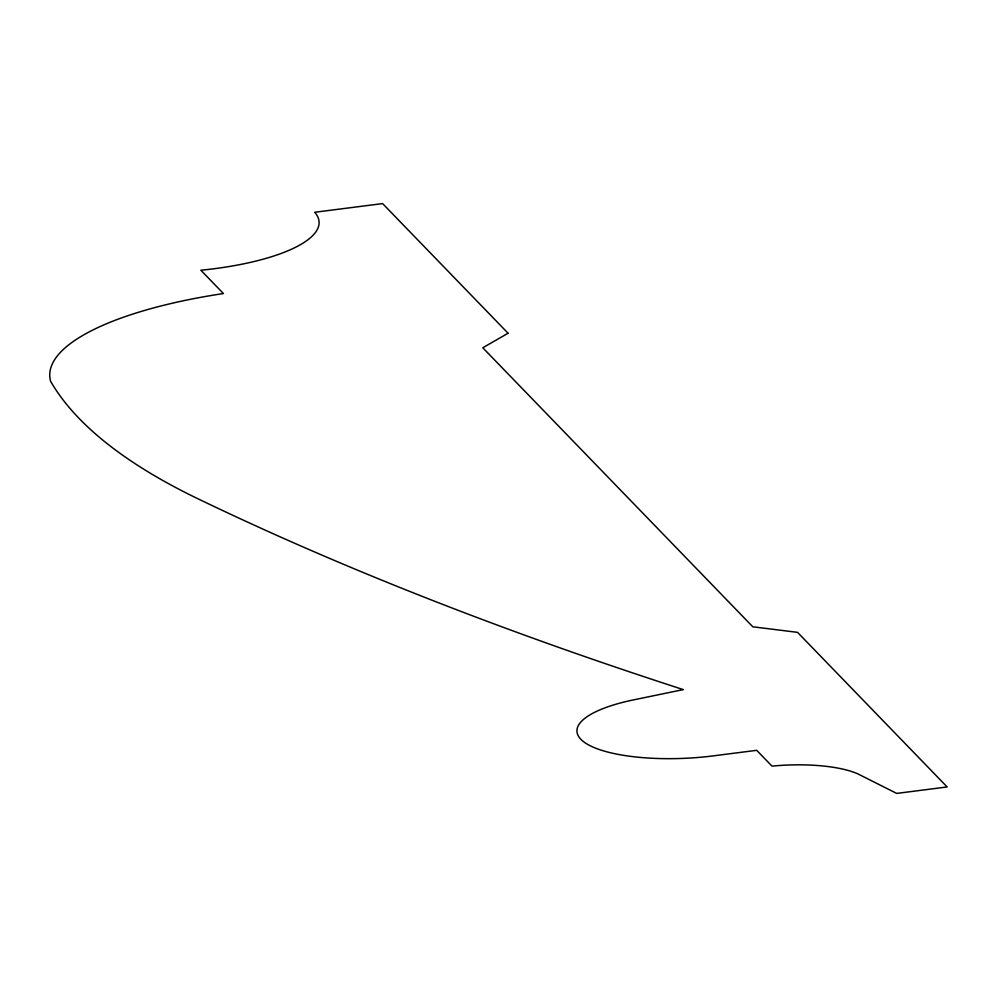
<?xml version="1.0" encoding="UTF-8"?>
<svg xmlns="http://www.w3.org/2000/svg" width="997" height="997" viewBox="0 0 997 997"><rect width="100%" height="100%" fill="white"/><g stroke="black" fill="none" stroke-linecap="round" stroke-linejoin="round"><path stroke-width="1.5" d="M508.071 333.235L482.797 347.766L752.797 626.789L797.55 632.36L947.15 786.957L896.702 793.413L857.719 773.809A84.035 25.124 -2.8 0 0 771.99 766.12L756.711 750.317L716.345 755.477A107.863 32.253 -2.8 0 1 584.965 742.703A107.863 32.253 -2.8 0 1 635.027 699.582L683.269 689.6A5210.334 1558.099 -2.8 0 1 201.83 500.631A1260.769 377.028 -2.8 0 1 50.598 381.265A261.251 78.127 -2.8 0 1 223.428 293.542L200.846 270.224A143.593 42.946 -2.8 0 0 314.703 212.274L382.611 203.587L508.071 333.235"/></g></svg>
